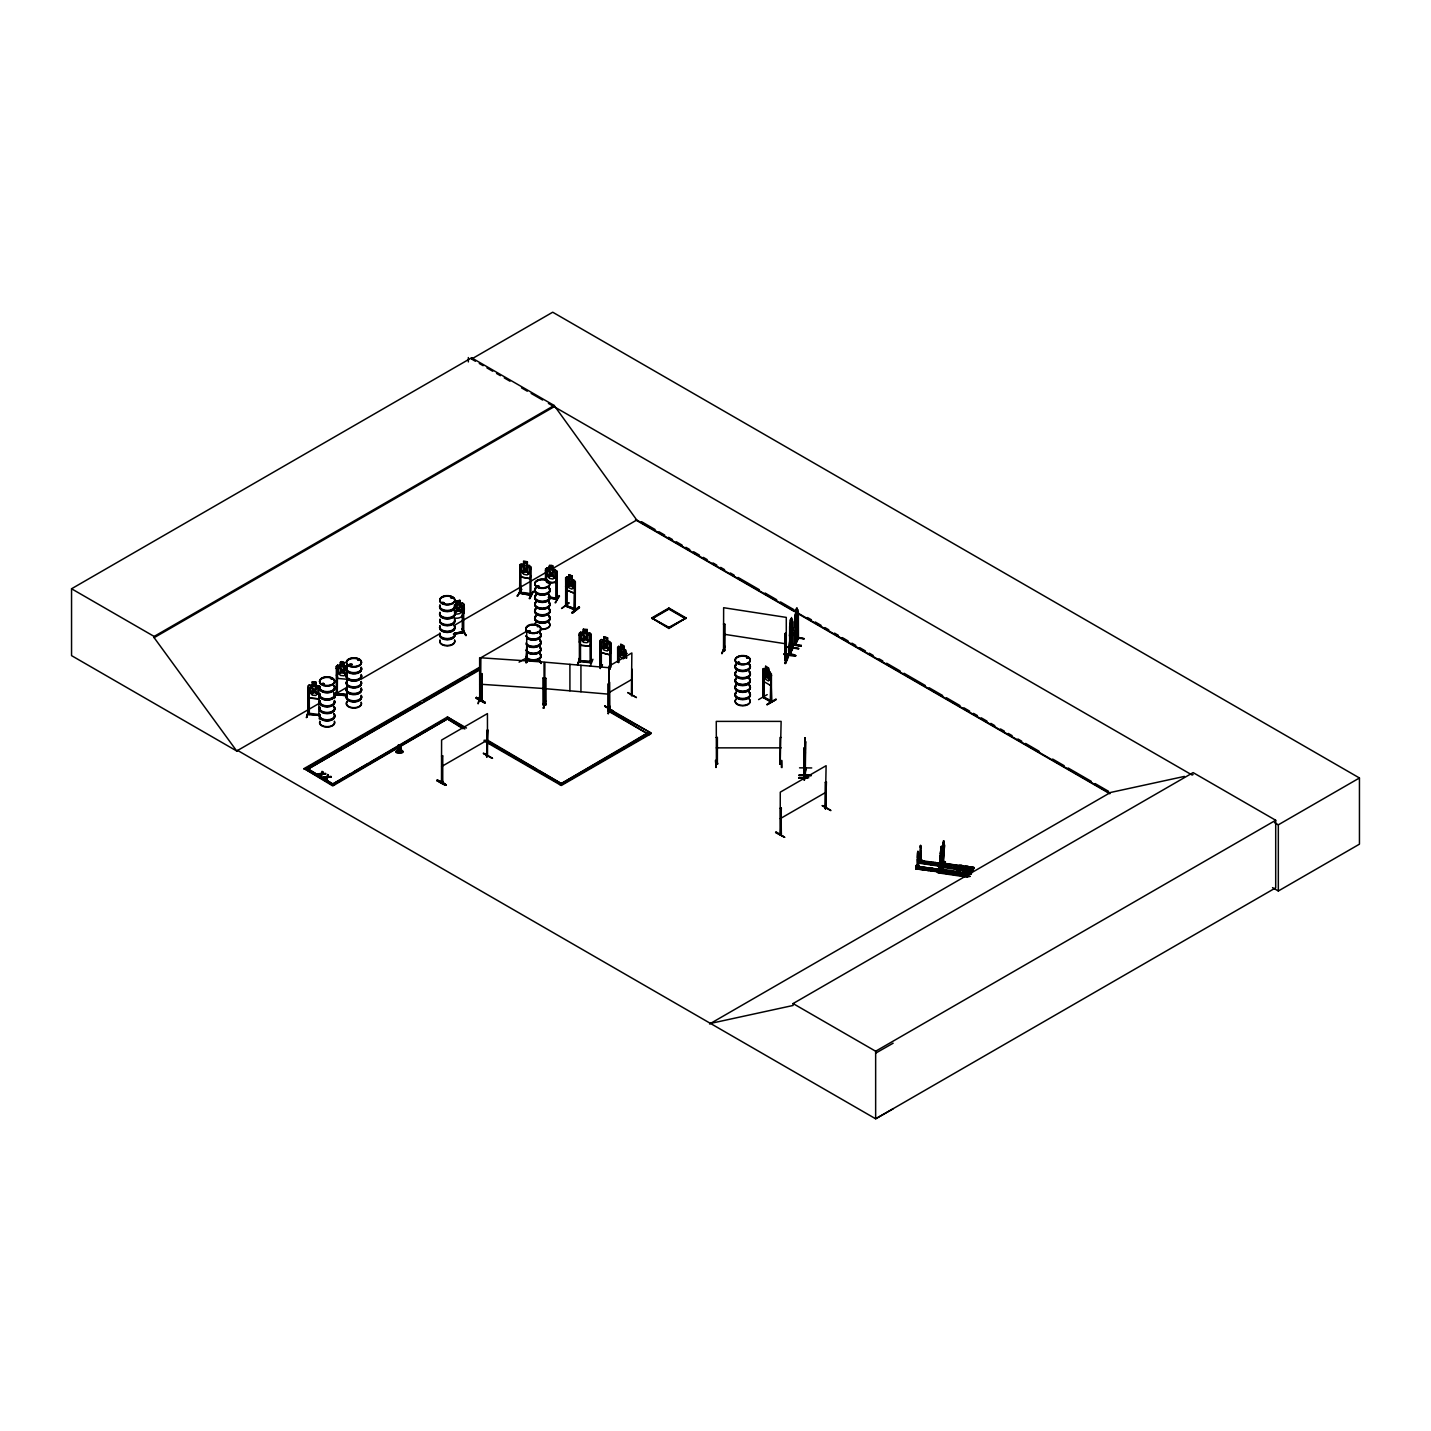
<?xml version="1.0" encoding="UTF-8"?>
<svg xmlns="http://www.w3.org/2000/svg" width="1431" height="1431" viewBox="0 0 1431 1431"><rect width="100%" height="100%" fill="white"/><g stroke="black" fill="none" stroke-linecap="round" stroke-linejoin="round"><path stroke-width="1.5" d="M804.097 763.456L804.276 757.214M804.294 757.786C804.723 764.011 803.846 750.524 804.294 756.301L804.383 752.277M805.045 752.545L805.331 741.401L805.367 742.403M803.9 767.946L804.365 758.609M803.846 765.406L804.043 767.964L804.455 758.054L804.025 760.505M805.224 746.553L805.224 752.527M917.45 852.876L917.611 867.58L918.362 854.307M920.956 850.73L920.866 860.281L921.027 850.05M939.881 857.652L940.364 870.853L941.58 850.676M939.881 855.953L940.596 870.889L941.616 868.617L941.365 847.045M942.582 852.447L942.94 865.057L944.46 846.562M942.439 851.105L943.19 865.093L944.442 845.793M811.144 775.745L798.999 775.369L811.162 774.886M804.133 762.562L804.258 757.554M805.188 747.179L805.009 753.439L804.92 751.812M917.199 865.88L916.555 865.648M918.97 859.512L919.757 859.602M920.705 861.641L918.469 861.498L920.705 861.641L920.634 862.965L921.653 859.548L919.489 859.226L920.258 860.067M939.523 867.902L940.292 868.009M941.67 862.535L941.491 861.569M942.349 862.517L943.244 861.82M804.884 755.479L805.098 742.242M916.323 865.755L916.234 867.419L941.383 870.656L941.383 872.034L942.671 869.172L939.434 868.689L938.11 872.391M917.289 857.634L917.861 851.588M917.486 865.862L916.734 864.825L916.734 866.757M919.883 851.856L920.527 845.56M920.187 847.42L920.437 845.81M938.736 868.188C948.198 865.988 934.711 867.687 940.578 868.367M938.557 870.638L938.736 867.383M940.149 853.878L941.473 846.24M940.095 856.919L941.24 846.329M942.725 851.91L942.957 843.056M942.725 850.211L943.691 840.784M942.618 862.195L943.172 861.802M943.369 862.178L942.367 862.16M803.936 755.568L804.15 753.314M804.848 745.551L805.063 743.279M804.097 763.206L803.936 761.65M805.331 749.111L805.188 747.769M792.184 647.832C788.409 665.057 786.567 642.913 792.166 636.115M804.115 638.906L797.818 637.296L794.992 644.004L794.616 632.806L797.604 626.277M797.568 638.906L797.926 611.788L797.639 638.959M789.805 637.6C796.512 612.504 789.984 644.934 789.518 635.042M806.744 778.267L798.677 777.641M798.999 775.441L811.162 775.262M804.061 751.329L804.329 747.751L804.455 780.11M805.259 739.952L805.242 740.972M804.938 750.47L805.349 748.789M805.349 752.473L804.938 757.929L804.759 755.389M805.957 768.34L804.884 775.191L805.295 768.25M805.886 768.34L804.938 773.527M805.009 778.858L804.938 778.017M799.553 767.839L811.735 767.946M791.898 648.672C792.434 638.781 792.255 652.804 789.465 653.895L790.431 654.253L791.361 622.02L790.467 630.195M797.335 638.816L794.92 644.057L797.639 634.899M783.759 654.432C790.932 651.463 806.941 659.369 783.777 654.325M783.884 654.021L795.708 655.631M791.164 644.844L801.02 646.15M801.145 645.417L791.307 644.022M941.151 861.963C941.777 869.458 941.884 862.875 941.133 861.766M398.534 752.742C394.974 733.155 407.549 756.677 397.675 752.33L399.106 745.372L397.675 752.33M938.7 867.705L939.308 866.757M943.262 842.591L943.566 841.124M604.687 705.859L613.344 711.332L604.723 705.823M613.309 711.207L604.669 706.324M789.608 635.149L790.431 619.73L790.019 654.915L792.917 647.134M795.064 625.293L795.26 614.597L797.89 609.982M797.926 638.262L794.992 644.97L795.099 616.528C797.854 595.636 797.89 617.87 795.922 622.95L795.439 621.465M937.144 871.712L915.804 868.867L915.965 867.097L918.13 868.349M919.203 861.265L919.471 860.371L940.739 863.322L938.575 863L937.573 865.505L938.575 863M937.072 872.034L938.146 869.1L935.999 868.778L934.98 871.282L935.999 868.778M915.822 868.867L937.43 871.246L915.876 868.581L916.824 866.113L938.235 869.422L916.555 866.721M967.696 877.203L937.913 872.821L938.325 871.497L970.2 876.255M918.559 861.319L918.398 863.09L939.684 866.22L940.739 863.555L940.453 864.431M940.739 865.773L972.794 870.477L972.382 871.801L940.489 867.043L940.918 865.719M943.923 864.181L974.117 867.866L942.027 862.911M399.249 745.193L397.299 751.722M480.727 673.858L479.582 674.037L480.727 673.858L480.53 700.653C483.231 697.917 478.813 700.457 479.707 700.546L479.635 657.705L544.03 662.07L544.12 704.893L543.029 704.857M479.546 696.79L478.151 703.819L480.065 696.754M542.939 678.097L544.03 678.169L542.939 678.097L543.011 704.893M542.778 704.106L544.174 704.642M545.426 701.297L543.476 708.256L544.889 700.779M917.539 852.178L918.273 851.445M929.524 869.118L928.021 869.064M929.345 869.386L929.667 868.474M789.662 641.535L790.234 639.317L789.626 640.838M795.099 631.679L795.69 629.461M323.943 683.768L322.333 684.429M331.008 678.992L331.598 679.296M348.878 665.433L349.379 664.467L350.452 665.522M350.72 665.576L350.309 664.36M358.948 659.995L358.376 660.442M359.038 660.192L357.732 660.102M442.912 602.916L444.361 602.773M451.087 597.979L451.928 598.355M537.162 586.388L538.145 585.655M530.293 631.643L528.844 631.143M546.159 581.487C550.22 587.354 560.487 577.104 555.461 582.703L546.517 581.684M537.162 626.528L538.163 626.867M738.503 662.052L737.663 663.125M739.38 662.911L737.841 662.303M746.839 657.884L747.823 657.884M747.34 658.26L746.588 657.705M565.531 606.029L575.244 610.143L575.351 581.719L572.042 579.269L573.545 581.093L573.545 587.175L571.935 589.107L568.93 587.837L567.32 584.546L567.32 578.464L568.93 578.07L569.019 574.743M566.515 579.984L565.639 579.609L566.765 579.788L566.515 606.511M565.782 605.832L575.495 609.946L574.779 608.586L574.26 609.731L574.6 583.097L574.421 609.839M545.766 705.107L544.8 705.054L544.871 678.276L545.962 678.366L546.034 704.392M545.962 678.366L544.817 678.509M608.962 684.054L607.871 683.964L607.817 710.813L647.367 733.656M607.746 709.454C610.643 707.88 606.476 712.227 608.068 709.168M607.746 710.42L608.98 710.259M608.247 713.336L610 706.395L608.336 713.389M608.247 713.89L610.053 706.431M308.148 686.021L309.436 684.912L308.148 686.021L308.202 714.48L319.864 715.5L319.685 718.863M307.987 714.391L308.166 687.685L309.257 687.792L309.311 714.516L309.382 713.3L307.987 713.425M309.257 687.792L308.112 687.917M308.148 694.768L309.364 698.113L318.63 698.9L319.989 695.788L318.63 698.9M312.226 685.36L312.119 681.907L316.054 682.265L315.893 685.699L317.861 686.969L317.861 693.051L315.893 695.466L312.226 695.126L310.259 692.336L310.259 686.254L312.119 685.163M308.381 710.67L306.377 717.664L308.881 710.706M316.054 685.521L316.054 682.265M309.382 713.3L319.9 714.588M318.594 685.771L319.989 687.041L318.594 685.771L309.4 684.984M319.918 688.776L318.773 688.919L319.864 689.027M318.648 714.695L319.811 714.212A7.584 4.382 0 0 0 327.127 719.775A7.584 4.382 0 0 0 334.46 714.266M320.043 714.838L319.202 718.791M337.627 665.308C343.011 667.901 337.555 658.671 344.281 662.589L344.263 665.934L346.821 666.095L337.627 665.308L336.374 666.363L337.662 665.236M337.483 668.116L336.339 668.259L337.483 668.116L337.269 694.894L337.501 693.552L346.982 694.482M347 669.243L347 695.716L336.231 694.75L336.392 666.274L337.591 678.437L346.857 679.242M337.591 678.437L336.392 675.021M344.281 662.589L340.31 662.303M336.106 692.729L334.604 697.988L337.215 690.583M347.035 694.786L336.41 693.463L336.446 694.768M397.496 751.096L399.142 745.265M938.003 872.391L969.878 876.577M940.829 866.31L972.49 871.372M972.686 871.121L940.614 866.381L940.614 864.664M436.849 780.557C444.934 781.254 452.715 790.788 436.849 780.557L445.917 785.118M437.26 780.199L445.971 785.225M445.917 784.76L437.296 779.752M485.234 702.371C458.242 687.417 503.533 712.853 476.165 698.149M484.769 703.158L476.129 698.221L476.595 697.416M775.978 831.858L784.653 837.332L775.566 832.592M775.942 832.305L784.599 837.224M401.413 752.151L399.804 745.336L401.61 751.508M580.467 634.988L579.305 635.114L580.467 634.988L580.521 661.712C577.23 660.925 582.202 659.959 579.215 660.657M579.358 641.947L580.575 645.309L589.822 646.186L591.164 643.074M587.247 629.515L587.086 632.949L589.053 634.237L589.053 640.319L587.086 642.716L583.419 642.34L581.451 639.55L581.451 633.468L583.419 632.574L583.311 629.121L587.247 629.515L587.247 632.788M583.311 632.377L583.437 629.246M580.575 645.309L589.733 646.061M578.088 664.771L579.609 657.938M579.627 657.884L577.498 664.843L580.11 657.92M589.751 633.11L580.61 632.18L579.358 633.217L579.412 661.677L591.164 662.786L591.164 634.327L589.787 633.039M590.037 635.954L591.11 636.062L590.037 635.954L590.162 662.41M589.84 662.66L590.18 661.408M589.84 661.963C599.142 660.997 562.186 660.299 590.896 661.837M590.305 666.077L592.917 659.262M804.365 778.357L805.098 737.716L805.385 775.065M462.607 606.207L463.662 606.011L462.481 605.975L462.356 632.484L463.644 632.234M454.861 605.796L456.042 605.474L458.027 608.068L461.247 604.472L458.85 608.676L461.354 612.057L458.081 609.517L454.79 613.291L457.276 608.944L454.861 605.796A7.692 4.436 0 0 1 447.295 611.305A7.692 4.436 0 0 1 439.854 605.724M770.289 685.163L771.237 682.569M771.327 682.515L770.361 685.324L763.725 681.496L762.956 677.686L763.832 681.442M767.034 673.929L769.592 672.767L767.803 675.486L769.663 680.423L767.231 675.843C765.979 680.172 762.884 676.791 766.622 674.788L764.87 670.048L767.07 673.894M622.109 652.089L624.721 650.586L622.825 653.359L624.739 657.866M453.484 634.38L463.733 632.538L463.662 604.079L462.446 603.095L463.787 604.007C465.433 611.627 463.626 620.07 453.555 617.888M462.517 616.314L463.787 612.754M574.242 593.239L566.765 589.966L565.621 586.442L566.604 590.109L574.242 593.239L575.351 590.466M322.78 771.703L321.081 776.532L322.78 771.703L321.099 774.439L317.503 774.457L321.224 773.974L322.082 771.309M326.662 779.197L327.538 777.051L331.205 776.568L327.538 777.588L326.662 779.752L326.679 777.105M327.663 777.14L327.663 774.529L326.805 777.194L323.084 777.122L326.805 776.657L325.964 778.804M321.099 773.885L321.081 775.978M327.538 777.588L328.361 774.922M790.467 619.766C792.363 614.382 792.524 629.962 790.467 632.806L789.984 631.304M790.628 619.945L791.2 618.603M790.628 621.018L791.2 619.677M792.792 648.726L792.166 619.247L789.948 624.453M792.148 619.39L791.486 620.965L791.522 617.512M796.065 610.089L796.638 608.747L796.065 611.18M796.924 611.109L797.604 609.552L797.872 638.28M792.899 621.698L792.184 648.798M795.761 617.906L795.547 645.059L798.444 638.333L798.337 611.86M786.817 647.241L798.784 648.511L786.961 646.812M795.26 627.762C802.022 602.63 795.386 634.988 794.956 625.186M792.184 648.118L789.608 653.913L789.179 651.338M789.912 654.182L792.595 648.171M794.992 643.896L797.639 638.262L804.222 638.655L798.158 637.671M801.02 646.257L801.181 645.327M525.427 568.626L528.647 566.426L526.25 569.717L528.79 573.938L525.481 570.271C523.925 575.101 519.775 572.454 524.676 569.395L522.315 565.209L525.338 568.375M551.185 572.919L548.073 569.323L550.434 573.509C545.587 576.55 549.629 579.233 551.239 574.386L554.513 578.178L552.008 573.831L554.405 570.54L551.275 572.829M609.874 654.843L601.342 652.608L600.161 649.155L601.288 652.679L609.874 654.843L611.18 651.856L611.001 643.199L609.892 641.625L601.378 639.478L600.161 640.426L600.144 666.578M531.134 575.656L529.792 578.714L520.92 576.997L519.739 573.527M589.697 646.132L591.039 643.038M790.234 636.044C791.88 630.624 792.363 646.204 790.145 649.102L789.662 647.599M790.306 636.24L790.896 634.899M790.306 637.332L790.896 635.99M796.53 623.952C794.223 629.944 797.979 619.265 796.638 627.422M791.88 635.561L791.182 637.26L791.218 633.826M790.145 640.408L791.057 638.333L790.145 646.49M795.761 627.476L796.334 625.061M795.6 630.57L796.512 628.477L795.6 636.652M916.234 865.487L919.06 865.344L918.04 868.76L918.13 867.419M916.895 865.022L919.06 865.344M919.489 860.496L918.469 862.643L939.881 865.773M919.722 852.965L920.026 861.766L920.866 860.281M921.653 859.548L919.418 859.405M928.325 867.633C925.678 872.946 930.705 870.084 930.472 867.955M930.901 861.856C928.254 867.168 933.28 864.306 933.066 862.178M934.55 868.796L932.386 868.241L931.384 870.513M937.144 863.018L934.98 862.464L933.96 864.735M934.55 868.563L933.531 870.835M937.144 862.786L936.124 865.057M938.146 869.1L937.198 871.765M940.739 863.322L939.72 865.827M941.419 861.999L941.884 860.961M967.964 876.613L938.02 872.159L938.02 870.442L938.146 871.551L968.197 876.076M942.135 861.265L945.372 861.748L942.135 861.265L942.135 862.982M941.151 864.861L941.884 863.859M942.779 867.526L941.258 872.642L941.383 870.656M943.852 865.147L921.314 861.569M943.977 866.256L945.247 863.394M959.897 871.461C955.175 879.993 963.85 869.028 956.659 870.978L955.139 874.377M962.491 865.683C957.768 874.216 966.444 863.251 959.253 865.2L957.733 868.599M966.014 872.373C961.274 880.906 969.968 869.941 962.777 871.89L961.256 875.289M968.59 866.596C963.868 875.128 972.543 864.163 965.353 866.113L963.832 869.511M968.161 872.695C964.87 881.8 967.821 868.563 971.524 873.661L939.523 868.76M970.755 866.918C965.639 876.058 973.778 861.48 973.581 869.064L943.816 864.61M972.579 871.372L973.992 867.401M724.605 624.202L723.531 624.041L724.605 624.202L724.569 650.729L723.531 650.515L723.639 607.71L786.281 617.405L786.299 660.228L785.011 660.067L785.225 633.343L786.281 633.486L785.118 633.575L785.118 660.049L786.406 659.995L785.1 659.798M721.85 653.251L724.98 646.418M721.94 653.77L724.998 646.436L721.868 653.234M723.514 650.568C725.284 648.35 722.959 649.781 724.551 650.694M786.263 658.976L784.993 659.065L786.191 659.888M784.814 662.947L787.909 656.167L785.476 663.608L788.535 656.793M784.814 663.501L787.962 656.221M758.591 699.598L767.195 694.625M569.162 602.988L562.061 608.229M715.428 760.541L716.126 767.052M716.019 760.058L716.019 767.517M763.778 696.915C761.167 695.627 765.835 696.736 763.778 697.881L763.975 680.011M770.54 701.905L770.844 675.146L770.468 701.834L770.826 700.6M771.416 701.333L763.778 697.201L770.987 700.689M763.975 671.193L762.902 670.906L763.117 697.165L771.738 702.084L770.844 675.146M543.78 708.184L545.587 700.832L543.208 708.22M308.327 710.742L307.021 717.181M920.366 845.542L921.117 848.547M917.772 851.32L918.523 854.343M943.458 840.748L944.675 845.828M480.816 699.348L482.05 699.043M442.447 781.165L441.803 782.846L442.769 782.328L442.662 755.872L441.589 756.158L442.662 755.872M826.492 807.513L825.776 807.889M520.884 566.658L519.721 566.694L520.884 566.658L520.884 593.4L519.596 592.184M523.531 564.369L519.739 564.798L521.045 563.921L531.134 566.909L530.847 595.403L531.026 594.437M527.359 561.775L527.18 565.191L529.076 566.64L529.076 572.722L527.18 574.958L523.657 574.278L521.76 571.309L521.76 565.227L523.657 564.512L523.567 561.041L527.359 561.775L527.306 565.102L529.792 565.495M520.92 576.997L529.738 578.518M530.096 568.447L531.134 568.644L530.096 568.447L530.06 595.207M517.628 596.244L521.528 589.143M521.6 589.697L517.092 596.226L521.6 589.143M530.865 594.402C506.413 592.094 532.314 591.665 529.989 594.902M530.239 594.902C534.031 594.491 526.089 595.26 519.739 592.917M533.155 591.379L529.273 598.587L533.208 591.432M545.479 579.627L545.551 568.84C550.846 569.413 547.358 563.349 553.117 565.889L552.938 569.305L554.834 570.754L554.834 576.836L552.938 579.072L549.415 578.392L547.518 575.423L547.518 569.341L549.415 568.626L549.45 565.281M533.226 591.862L529.899 598.695M546.642 570.772L545.479 570.808L546.642 570.772L546.517 579.841M553.064 569.216L556.856 571.094L556.784 599.517L556.856 571.094M555.55 569.61L546.714 567.982M555.854 572.561L556.892 572.758L555.854 572.561L555.818 599.321M555.604 599.231L555.747 598.051M548.556 596.924L557.017 598.283L548.431 597.156M558.966 595.546L555.657 602.773M555.031 602.701L559.521 596.172M631.393 695.716L631.858 652.947L608.926 666.184L609.034 710.563L609.016 667.722L544.871 662.177L544.728 705.018M929.667 869.189L929.113 868.241M961.292 867.508C959.503 863.108 958.198 870.71 961.417 866.649M958.698 873.304L957.16 872.159M322.404 683.517L322.923 683.356M350.595 665.004L350.201 665.755A7.584 4.382 0 0 0 348.556 666.399M443.073 602.147L442.68 602.218M452.214 597.711L451.105 597.89L452.089 598.319M537.501 586.871L537.716 585.851M539.165 586.871L538.754 585.655M739.487 662.589L738.324 662.821M739.738 662.839L738.378 663.447M570.504 582.667C571.667 578.249 575.53 581.63 571.202 583.723L573.33 588.481L570.558 584.134C569.395 588.66 565.621 585.565 569.878 583.133L567.857 578.553L570.486 582.578M601.163 642.573L600.144 642.322L601.163 642.573L601.163 666.846M603.81 640.176L603.864 636.849L603.936 640.319L602.111 640.945L602.111 647.027L603.936 650.103L607.352 650.962L609.177 648.815L609.177 642.734L607.352 641.177L607.531 637.779L603.81 636.92L607.352 637.922M607.477 641.106L607.531 637.779M610.053 644.809L611.234 644.844L610.053 644.809L610.053 669.082M611.126 643.181L611.055 667.132M602.523 664.878L600.036 668.116L601.986 665.218M795.6 644.934L796.012 609.91M792.72 648.726L792.47 619.695M717.503 763.224L716.269 762.991L717.503 763.51M716.305 763.921L717.468 764.226L717.503 762.991M781.254 762.991L779.895 763.242M609.606 708.685L609.606 682.211M481.889 700.099L481.943 673.536L481.066 700.528L482.05 700.009M441.624 781.576L442.769 781.362L441.589 781.559M442.662 782.381L441.499 782.685L442.447 782.131M487.738 755.461L486.576 756.659L487.524 756.105L487.434 713.586L441.589 740.06L441.499 782.685M487.095 756.749L487.434 729.685L486.576 756.659M781.29 833.558L780.467 833.987L781.415 833.701M780.628 833.933L780.539 834.971L781.344 807.978L780.271 808.247L781.344 807.978M920.705 845.345L921.188 848.941M580.7 632.216L579.483 633.271L579.483 641.947L580.7 645.148M544.12 703.927L543.029 703.891M566.014 605.903L565.692 577.659L565.656 606.189L565.782 604.884M568.822 577.909L566.64 576.979L574.171 580.181L575.155 581.773M572.132 575.96L572.024 579.269L572.132 575.96L568.822 574.654L568.93 578.07M575.262 581.773L575.19 610.143M566.515 605.492L565.531 605.08L566.336 605.51M575.584 609.016L566.622 605.814L574.493 608.569M579.126 606.78L571.881 612.361L572.418 613.148L579.591 607.424L572.418 613.13M572.006 612.897L579.054 606.708M545.622 568.983L546.803 568.035M781.344 834.559L781.04 807.8M930.83 862.607L930.848 863.519M928.111 868.671L929.524 868.563M323.943 684.573L323.12 683.285M528.522 630.946L530.4 631.482L529.559 630.642M738.682 663.304L738.682 662.106M308.041 714.141L319.918 715.25M336.267 694.482L346.892 695.752L346.982 694.822M762.956 669.118L763.904 668.456L770.289 672.248M565.621 577.713L566.712 576.926M620.714 647.581L620.696 644.111L623.683 645.649L624.989 656.954L623.487 658.797L620.714 657.366L619.229 653.985L619.229 647.903L620.696 647.367L618.675 646.329L617.637 647.062L617.673 662.195M716.269 763.957L717.378 764.19L717.378 737.484L716.269 737.484L717.378 737.484M779.895 763.51L781.129 762.991M618.586 646.383L625.562 649.978L626.563 658.206L625.472 650.032M617.959 648.78L617.959 662.016M625.526 649.96L623.683 648.905L623.683 645.649M625.741 653.108L626.85 653.341L625.741 653.108L625.741 657.509M724.676 649.763L723.639 649.602M631.858 695.502L631.858 669.028L632.198 695.752M636.348 697.487L627.726 692.55L636.384 697.523M525.946 662.678L526.715 647.349L527.019 662.41M526.25 662.857L527.019 647.528M487.023 756.784L487.738 729.846M483.821 753.439L491.996 758.108M492.443 758.323L483.463 753.582M825.347 782.238L826.42 781.952L825.562 808.926L825.347 782.238L826.42 781.952M822.503 805.546L830.678 810.196M781.04 834.273L780.181 834.774L780.271 792.166L826.116 765.692L825.258 808.765L826.206 807.245M237.761 750.506L236.831 751.06L71.55 655.631L71.55 588.767L471.586 357.804L554.173 405.474L636.759 520.025L1109.597 793.024M471.586 357.804L471.586 359.038L552.706 312.208L1359.45 777.981L1359.45 844.165L1278.33 890.994L1272.535 887.631M71.55 588.767L154.137 636.437L554.173 405.474M893.159 1108.81L875.647 1118.792L237.653 750.452L236.705 750.989L154.137 637.671L554.173 406.708M236.705 750.989L320.562 702.585M334.049 694.786L347.554 686.987M361.041 679.206L440.086 633.557M453.591 625.776L546.141 572.346M553.851 567.892L636.759 520.025M304.123 768.572L332.779 785.118L449.101 717.968L332.779 785.941L304.123 768.572L480.011 667.025M304.123 769.395L419.999 702.496M423.88 700.26L464.52 676.791M468.402 674.556L480.011 667.848M479.743 669.1L307.468 769.395L479.743 669.941M519.077 662.142L526.715 657.741M466.506 728.021L447.42 717.003L332.779 784.009L349.987 774.082M353.797 771.881L367.177 764.154M371.005 761.954L441.696 721.135M395.636 751.615L399.303 749.504C387.407 754.459 411.502 754.477 399.607 749.415L403.274 751.615M651.713 617.959L668.903 608.032L686.093 617.959L668.903 628.442L651.713 617.959L668.903 627.887L686.093 617.959M651.713 618.514L668.903 608.586L686.093 618.514M668.903 609.123L652.661 618.514L668.903 627.333L685.145 618.514L668.903 609.123L668.903 608.032M441.589 766.533L487.434 740.06M608.926 692.658L631.858 679.421M607.817 710.813L609.481 709.848L650.926 732.94L609.481 709.025L607.817 709.991L649.245 734.729M624.631 747.018L559.628 784.546L647.581 732.94L628.459 744.818M765.674 666.22L764.369 675.987L765.782 679.421L768.411 680.941L769.824 679.153L769.824 673.071L768.411 667.901L765.674 666.22L765.782 669.422M484.179 740.149L561.31 784.689L650.926 732.94M484.179 740.99L561.31 785.512L650.926 733.781M768.501 667.848L768.501 671.103L771.416 673.84L771.416 702.299L762.812 697.326L762.956 668.957L765.871 669.583M771.631 675.593L770.54 675.325M767.266 704.141C794.241 689.295 748.789 715.482 775.87 699.169M767.32 704.589L775.924 699.616M780.271 818.639L826.116 792.166M709.561 1023.988L1110.545 792.47L1184.421 776.407M710.491 1023.433L793.078 1005.474L793.078 1003.56L1193.114 772.597L1275.701 820.267L1275.701 887.828L875.647 1118.792L875.647 1051.23L1275.701 820.267M1193.114 774.511L1192.184 775.065L548.413 403.381M1274.502 822.592L1278.33 824.811L1359.45 777.981M875.647 1053.162L893.159 1043.181M519.739 591.951L520.884 592.434M544.746 703.766L545.855 703.819M544.746 704.732L545.98 704.768M545.891 704.177L544.728 704.052M608.908 710.545L607.907 710.456M336.392 693.516L337.269 693.928M590.985 662.803L591.039 634.362L589.697 633.217M931.921 862.696L930.705 863.412M932.118 863.322L930.848 863.34M959.146 866.578L961.274 866.739M961.077 867.401L958.949 867.258M956.838 871.962C954.388 873.59 960.237 874.52 958.466 872.087M958.484 873.178L956.856 873.321M539.111 586.728L537.573 586.728M323.621 684.054L322.708 684.179M530.185 631.912L529.041 632.091M739.04 663.161L738.897 661.998M786.12 660.228L786.03 659.262M481.639 699.848L481.639 684M487.434 755.192L486.88 756.14M442.215 782.202L442.358 755.693M441.946 782.793L441.893 756.319M780.7 834.881L780.557 808.426M519.847 592.935L519.918 564.798L519.614 593.185L531.134 595.368M462.589 631.429L463.644 631.268M463.555 631.59L453.484 633.7M543.798 707.79L544.925 701.333M957.16 871.89L956.57 873.465M443.682 602.97L442.644 602.773M442.251 603.22L443.86 603.471M349.701 664.36L348.753 665.272M322.064 684.143L323.71 684.68L323.692 683.428M460.031 600.376L456.185 601.02L456.31 604.347L454.45 605.868L454.45 611.949L456.364 614.203L459.906 613.541L461.802 610.572L461.802 604.49L459.906 603.775L459.852 600.43L460.031 603.632L462.481 603.184L454.325 604.812L456.31 604.347L456.364 601.163M456.31 601.092L459.906 600.501M465.665 635.543L462.481 628.889M455.165 633.128L462.356 631.787M455.165 633.826L463.519 632.252L463.519 631.304M461.945 628.907L466.22 635.579L462.463 628.835M322.082 773.366L325.624 773.903L321.957 774.368M318.147 774.278L325.624 773.903M327.663 776.586L331.205 776.568M323.084 777.122L331.205 777.122M326.679 777.659L323.728 777.516M317.503 773.903L321.224 773.438M321.957 773.831L325.624 773.348M716.216 762.938L716.412 764.261L716.269 721.385L781.129 721.385L780.163 764.279L780.02 737.484L781.129 737.484M716.216 763.904L717.503 764.19M779.967 762.938L781.254 764.19L780.163 764.243M822.11 805.689L830.767 810.626M929.13 869.243L928.111 869.011M796.512 627.404L796.995 633.45L795.6 639.246L795.099 637.761M462.75 632.699L462.481 605.975M480.548 700.6L480.87 657.741L526.715 631.268L526.715 662.231M543.852 703.945L543.082 703.569M319.811 715.214L318.88 714.516M333.799 713.604A7.692 4.436 0 0 1 328.128 720.222A7.692 4.436 0 0 1 319.703 714.677L319.9 715.554M580.431 661.748L579.43 660.675M781.38 760.487L781.38 767.445M716.269 747.858L781.129 747.858M804.938 744.764L805.242 737.716L805.009 739.755M804.365 749.862L803.972 756.766M803.972 765.513L803.846 756.731M799.017 775.065L811.162 775.352M808.765 777.766L798.641 778.053M798.641 777.874L806.744 778.106M479.707 699.598L480.798 699.616L479.492 699.58M479.635 684.179L544.03 688.544M350.201 664.431L350.72 664.61M349.611 665.594L348.949 665.308M544.871 688.651L609.016 694.196M312.226 682.104L315.893 682.444M318.541 698.793L309.49 697.934L308.309 694.679M580.253 661.712L579.215 661.623M791.307 644.397L801.145 645.846L791.289 644.505M786.835 647.045L798.623 648.905M544.013 703.641L544.084 704.928L542.939 703.873M794.581 632.824L795.046 644.075M943.959 841.267L944.21 844.88M919.883 853.574L920.187 861.802M944.227 863.537L974.117 867.866M941.813 863.644L973.903 868.331M918.559 862.249L940.024 865.469L918.72 862.356M943.029 866.274L972.472 871.139M971.112 874.18L939.022 869.601L939.022 866.703M916.877 866.31L938.146 869.332M941.33 869.976L969.055 874.108M941.222 870.388L968.894 874.466M938.02 870.442L941.258 870.924M723.531 650.515L724.605 650.676L724.712 623.97M723.639 634.183L786.281 643.878M548.556 597.621L556.927 599.178M548.431 597.854L556.766 599.464M605.492 644.487L608.783 642.501L606.458 645.667L608.89 650.139L605.724 646.168C604.311 650.926 599.965 648.118 604.955 645.256L602.666 640.963L605.617 644.254M781.827 760.487L781.97 767.588M568.93 574.815L571.935 576.085M568.697 602.88L561.56 608.497M528.576 631.769L528.325 631.769M624.667 658.224L622.235 653.752C620.911 658.117 617.655 654.843 621.609 652.697L619.73 648.028L622.181 652.268M401.217 750.899L399.607 745.175M476.541 697.505L485.198 702.424M483.356 753.171L492.479 758.376M471.586 359.038L475.432 361.256M479.278 363.474L483.123 365.692M486.951 367.91L492.711 371.237M496.557 373.455L500.403 375.673M504.249 377.891L510.008 381.218M521.528 387.873L527.288 391.2M531.134 393.418L542.653 400.054M641.553 521.707L655.058 529.506M658.922 531.742L664.717 535.087M668.563 537.305L672.427 539.541M676.291 541.759L682.086 545.104M685.95 547.34L689.796 549.576M693.659 551.794L699.455 555.139M703.319 557.375L707.164 559.593M712.96 562.938L716.824 565.173M720.687 567.391L724.533 569.627M730.329 572.972L734.192 575.19M738.056 577.426L759.289 589.679M765.066 593.024L776.657 599.714M780.503 601.932L794.026 609.731M807.531 617.53L811.395 619.766M815.259 622.002L821.036 625.329M824.9 627.565L828.764 629.801M834.541 633.128L838.405 635.364M842.269 637.6L848.064 640.945M851.928 643.163L855.774 645.399M859.637 647.617L865.433 650.962M869.297 653.198L873.143 655.416M878.938 658.761L882.802 660.997M886.665 663.215L900.171 671.014M904.034 673.25L925.267 685.503M929.113 687.739L942.635 695.538M946.481 697.756L960.004 705.572M963.85 707.79L969.646 711.135M973.509 713.371L977.373 715.589M981.237 717.825L987.014 721.17M990.878 723.388L994.742 725.624M1000.519 728.969L1004.383 731.187M1008.247 733.423L1012.111 735.641M1017.906 738.986L1021.752 741.222M1025.616 743.44L1039.121 751.257M1052.644 759.056L1064.217 765.728M1068.081 767.964L1091.245 781.326M1095.091 783.562L1108.614 791.361M635.489 519.847L794.277 611.52M798.14 613.756L1109.884 793.74M487.792 740.31L561.31 783.58L540.024 771.291M464.574 727.735L447.42 717.003M485.86 740.024L536.16 769.055M464.842 728.987L447.42 718.934L462.893 728.701M793.078 1003.56L875.647 1051.23M328.361 775.477L327.663 774.529M332.547 783.884L305.805 767.606L334.46 784.975M937.412 871.318L916.144 868.152M917.199 859.137L917.45 867.544M805.242 768.805L805.832 741.795M400.698 752.634L399.66 745.515L399.643 752.867M789.644 635.06L789.948 637.618M803.989 765.406L804.043 767.803M1278.33 824.811L1278.33 890.994M945.372 861.748L943.852 866.864L943.977 864.879M941.616 860.925L941.419 864.896M919.328 859.029L919.024 861.659L919.131 859.011M918.827 859.709L918.827 861.623M918.988 865.505L918.988 866.435M916.555 864.789L916.43 867.436M825.651 782.399L825.562 808.926M804.186 747.751L804.025 780.11M789.644 626.367L789.644 654.79M763.689 671.354L763.689 697.827M668.903 627.333L668.903 628.442M618.764 649.191L618.764 662.428M618.496 649.37L618.496 662.607M610.232 644.594L610.232 668.867M609.302 682.05L609.481 709.848M601.324 642.34L601.324 666.613M600.34 640.426L600.322 668.563M580.932 665.29L580.932 691.763M569.914 664.342L569.914 690.815M566.765 579.788L566.873 606.297M468.348 357.553L468.348 361.936M344.138 662.696L344.12 666.023L346.087 667.293L346.087 673.375L344.12 675.79L340.453 675.45L338.485 672.659L338.485 666.578L340.453 665.683L340.471 662.356M318.988 714.123L318.88 715.482L318.845 688.687M309.042 713.586L309.042 714.552M154.137 636.437L154.137 637.671M549.021 595.457A7.692 4.436 0 0 1 542.367 602.111A7.692 4.436 0 0 1 535.695 595.457M548.932 595.904A7.584 4.382 0 0 1 542.367 602.469A7.584 4.382 0 0 1 535.784 595.904M548.878 601.628A7.531 4.347 0 0 1 542.367 608.157A7.531 4.347 0 0 1 535.838 601.628M548.932 602.022A7.584 4.382 0 0 1 542.367 608.604A7.584 4.382 0 0 1 535.784 602.022M549.021 588.141A7.692 4.436 0 0 1 542.367 594.813A7.692 4.436 0 0 1 535.695 588.141M548.932 594.688A7.584 4.382 0 0 1 542.367 601.253A7.584 4.382 0 0 1 535.784 594.688M548.932 588.606A7.584 4.382 0 0 1 542.367 595.171A7.584 4.382 0 0 1 535.784 588.606M549.021 595.081A7.692 4.436 0 0 1 542.367 601.736A7.692 4.436 0 0 1 535.695 595.081M549.021 587.765A7.692 4.436 0 0 1 542.367 594.437A7.692 4.436 0 0 1 535.695 587.765M548.932 587.372A7.584 4.382 0 0 1 542.367 593.954A7.584 4.382 0 0 1 535.784 587.372M549.021 616.278A7.692 4.436 0 0 1 542.367 622.932A7.692 4.436 0 0 1 535.695 616.278M548.932 616.725A7.584 4.382 0 0 1 542.367 623.29A7.584 4.382 0 0 1 535.784 616.725M548.878 622.449A7.531 4.347 0 0 1 548.341 627.279A7.531 4.347 0 0 1 540.399 628.817M534.818 624.614A7.531 4.347 0 0 1 535.838 622.449M548.896 602.719A7.549 4.365 0 0 1 542.367 609.266A7.549 4.365 0 0 1 535.82 602.719M548.932 622.843A7.584 4.382 0 0 1 548.377 627.708A7.584 4.382 0 0 1 540.399 629.264M534.783 625.043A7.584 4.382 0 0 1 535.784 622.843M548.932 602.326A7.602 4.382 0 0 1 542.367 608.908A7.602 4.382 0 0 1 535.784 602.326M549.021 608.962A7.692 4.436 0 0 1 542.367 615.634A7.692 4.436 0 0 1 535.695 608.962M548.932 615.509A7.584 4.382 0 0 1 542.367 622.074A7.584 4.382 0 0 1 535.784 615.509M548.932 609.427A7.584 4.382 0 0 1 542.367 615.992A7.584 4.382 0 0 1 535.784 609.427M549.021 615.902A7.692 4.436 0 0 1 542.367 622.557A7.692 4.436 0 0 1 535.695 615.902M549.021 608.586A7.692 4.436 0 0 1 542.367 615.258A7.692 4.436 0 0 1 535.695 608.586M548.932 608.193A7.584 4.382 0 0 1 542.367 614.775A7.584 4.382 0 0 1 535.784 608.193M539.916 640.963A7.566 4.365 0 0 1 536.267 647.188A7.566 4.365 0 0 1 526.053 644.272M539.916 646.669A7.549 4.365 0 0 1 536.267 652.894A7.549 4.365 0 0 1 526.071 649.978M539.934 647.08A7.584 4.382 0 0 1 536.267 653.305A7.584 4.382 0 0 1 526.036 650.39M539.916 632.43A7.566 4.365 0 0 1 536.267 638.655A7.566 4.365 0 0 1 526.053 635.74M539.934 639.729A7.584 4.382 0 0 1 536.267 645.971A7.584 4.382 0 0 1 526.036 643.056M540.024 632.824A7.692 4.436 0 0 1 536.321 639.138A7.692 4.436 0 0 1 525.946 636.187M540.024 640.122A7.692 4.436 0 0 1 537.215 646.186A7.692 4.436 0 0 1 526.715 644.558M540.024 640.498A7.692 4.436 0 0 1 537.215 646.562A7.692 4.436 0 0 1 526.715 644.934M539.916 633.647A7.566 4.365 0 0 1 537.162 639.621A7.566 4.365 0 0 1 526.823 638.029M540.024 633.2A7.692 4.436 0 0 1 537.215 639.263A7.692 4.436 0 0 1 526.715 637.636M539.934 653.251A7.584 4.382 0 0 1 536.267 659.476A7.584 4.382 0 0 1 526.036 656.561M539.934 654.468A7.584 4.382 0 0 1 536.267 660.711A7.584 4.382 0 0 1 526.036 657.795M540.024 654.021A7.692 4.436 0 0 1 536.321 660.335A7.692 4.436 0 0 1 525.946 657.384M540.024 653.645A7.692 4.436 0 0 1 537.215 659.709A7.692 4.436 0 0 1 526.715 658.081M539.916 647.76A7.549 4.365 0 0 1 537.144 653.717A7.549 4.365 0 0 1 526.823 652.125M539.952 647.384A7.602 4.382 0 0 1 537.162 653.377A7.602 4.382 0 0 1 526.787 651.767M540.024 660.943A7.692 4.436 0 0 1 541.061 663.161M539.934 660.55A7.584 4.382 0 0 1 540.954 662.732M540.024 661.319A7.692 4.436 0 0 1 541.061 663.537M539.916 661.784A7.566 4.365 0 0 1 540.685 662.839M749.361 671.855A7.692 4.436 0 0 1 742.707 678.509A7.692 4.436 0 0 1 736.035 671.855M749.254 672.32A7.566 4.365 0 0 1 742.707 678.866A7.566 4.365 0 0 1 736.142 672.32M749.254 678.026A7.566 4.365 0 0 1 742.707 684.573A7.602 4.382 0 0 1 736.124 678.169M736.142 678.026A7.566 4.365 0 0 0 742.707 684.573A7.602 4.382 0 0 0 749.289 678.169M749.289 678.741A7.602 4.382 0 0 1 742.707 685.306A7.602 4.382 0 0 1 736.124 678.741M749.361 664.556A7.692 4.436 0 0 1 742.707 671.211A7.692 4.436 0 0 1 736.035 664.556M749.254 671.085A7.566 4.365 0 0 1 742.707 677.65A7.566 4.365 0 0 1 736.142 671.085M749.254 665.004A7.566 4.365 0 0 1 742.707 671.568A7.566 4.365 0 0 1 736.142 665.004M749.361 671.479A7.692 4.436 0 0 1 742.707 678.133A7.692 4.436 0 0 1 736.035 671.479M749.361 664.181A7.692 4.436 0 0 1 742.707 670.835A7.692 4.436 0 0 1 736.035 664.181M749.272 663.787A7.584 4.382 0 0 1 742.707 670.352A7.584 4.382 0 0 1 736.124 663.787M749.361 692.676A7.692 4.436 0 0 1 742.707 699.33A7.692 4.436 0 0 1 736.035 692.676M749.254 693.141A7.566 4.365 0 0 1 742.707 699.687A7.566 4.365 0 0 1 736.142 693.141M749.236 698.847A7.531 4.347 0 0 1 742.707 705.376A7.531 4.347 0 0 1 736.178 698.847M749.236 679.117A7.549 4.365 0 0 1 742.707 685.664A7.549 4.365 0 0 1 736.16 679.117M749.272 699.258A7.584 4.382 0 0 1 742.707 705.841A7.584 4.382 0 0 1 736.124 699.258M749.361 685.377A7.692 4.436 0 0 1 742.707 692.032A7.692 4.436 0 0 1 736.035 685.377M749.254 691.906A7.566 4.365 0 0 1 742.707 698.471A7.566 4.365 0 0 1 736.142 691.906M749.254 685.825A7.566 4.365 0 0 1 742.707 692.389A7.566 4.365 0 0 1 736.142 685.825M749.361 692.3A7.692 4.436 0 0 1 742.707 698.954A7.692 4.436 0 0 1 736.035 692.3M749.361 685.002A7.692 4.436 0 0 1 742.707 691.656A7.692 4.436 0 0 1 736.035 685.002M749.272 684.608A7.584 4.382 0 0 1 742.707 691.173A7.584 4.382 0 0 1 736.124 684.608M454.593 619.158A7.549 4.365 0 0 1 447.295 624.649A7.549 4.365 0 0 1 439.997 619.158M454.611 606.154A7.584 4.382 0 0 1 447.295 611.663A7.584 4.382 0 0 1 439.961 606.154M454.593 604.937A7.566 4.365 0 0 1 447.295 610.429A7.566 4.365 0 0 1 439.979 604.937M454.611 613.452A7.584 4.382 0 0 1 447.295 618.979A7.584 4.382 0 0 1 439.961 613.452M454.718 613.023A7.692 4.436 0 0 1 447.295 618.603A7.692 4.436 0 0 1 439.854 613.023M454.718 612.647A7.692 4.436 0 0 1 447.295 618.228A7.692 4.436 0 0 1 439.854 612.647M454.611 612.235A7.584 4.382 0 0 1 447.295 617.745A7.584 4.382 0 0 1 439.961 612.235M454.718 605.349A7.692 4.436 0 0 1 447.295 610.93A7.692 4.436 0 0 1 439.854 605.349M454.593 619.605A7.566 4.365 0 0 1 447.295 625.097A7.566 4.365 0 0 1 439.979 619.605M454.575 620.249A7.531 4.347 0 0 1 447.295 625.741A7.531 4.347 0 0 1 440.015 620.249M454.593 639.979A7.549 4.365 0 0 1 447.295 645.47A7.549 4.365 0 0 1 439.997 639.979M454.629 619.873A7.602 4.382 0 0 1 447.295 625.401A7.602 4.382 0 0 1 439.943 619.873M454.611 626.975A7.584 4.382 0 0 1 447.295 632.484A7.584 4.382 0 0 1 439.961 626.975M454.593 625.758A7.566 4.365 0 0 1 447.295 631.25A7.566 4.365 0 0 1 439.979 625.758M454.611 634.273A7.584 4.382 0 0 1 447.295 639.8A7.584 4.382 0 0 1 439.961 634.273M454.718 633.844A7.692 4.436 0 0 1 447.295 639.424A7.692 4.436 0 0 1 439.854 633.844M454.718 633.468A7.692 4.436 0 0 1 447.295 639.049A7.692 4.436 0 0 1 439.854 633.468M454.611 633.057A7.584 4.382 0 0 1 447.295 638.566A7.584 4.382 0 0 1 439.961 633.057M454.718 626.545A7.692 4.436 0 0 1 447.295 632.126A7.692 4.436 0 0 1 439.854 626.545M454.718 626.152A7.692 4.436 0 0 1 447.295 631.751A7.692 4.436 0 0 1 439.854 626.152M454.593 640.426A7.566 4.365 0 0 1 447.295 645.918A7.566 4.365 0 0 1 439.979 640.426M334.425 700.367A7.549 4.365 0 0 1 327.127 705.841A7.549 4.365 0 0 1 319.829 700.367M334.46 687.363A7.584 4.382 0 0 1 327.127 692.872A7.584 4.382 0 0 1 319.811 687.363M334.443 686.129A7.566 4.365 0 0 1 327.127 691.638A7.566 4.365 0 0 1 319.829 686.129M334.443 694.661A7.566 4.365 0 0 1 327.127 700.17A7.566 4.365 0 0 1 319.829 694.661M333.799 693.159A7.692 4.436 0 0 1 328.128 699.777A7.692 4.436 0 0 1 319.703 694.232M333.799 692.783A7.692 4.436 0 0 1 328.128 699.401A7.692 4.436 0 0 1 319.703 693.856M334.46 693.445A7.584 4.382 0 0 1 327.127 698.954A7.584 4.382 0 0 1 319.811 693.445M333.799 685.843A7.692 4.436 0 0 1 328.128 692.461A7.692 4.436 0 0 1 319.703 686.916M333.799 685.467A7.692 4.436 0 0 1 328.128 692.085A7.692 4.436 0 0 1 319.703 686.54M334.46 700.796A7.584 4.382 0 0 1 327.127 706.306A7.584 4.382 0 0 1 319.811 700.796M334.425 701.44A7.549 4.365 0 0 1 327.127 706.932A7.549 4.365 0 0 1 319.829 701.44M334.425 721.188A7.549 4.365 0 0 1 327.127 726.662A7.549 4.365 0 0 1 319.829 721.188M334.478 701.083A7.602 4.382 0 0 1 327.127 706.61A7.602 4.382 0 0 1 319.793 701.083M334.443 708.184A7.566 4.365 0 0 1 327.127 713.675A7.566 4.365 0 0 1 319.829 708.184M334.443 706.95A7.566 4.365 0 0 1 327.127 712.459A7.566 4.365 0 0 1 319.829 706.95M334.443 715.482A7.566 4.365 0 0 1 327.127 720.991A7.566 4.365 0 0 1 319.829 715.482M333.799 713.98A7.692 4.436 0 0 1 328.128 720.598A7.692 4.436 0 0 1 319.703 715.053M333.799 706.664A7.692 4.436 0 0 1 328.128 713.282A7.692 4.436 0 0 1 319.703 707.737M333.799 706.288A7.692 4.436 0 0 1 328.128 712.906A7.692 4.436 0 0 1 319.703 707.361M334.46 721.618A7.584 4.382 0 0 1 327.127 727.127A7.584 4.382 0 0 1 319.811 721.618M361.345 675.235A7.692 4.436 0 0 1 352.902 680.78A7.692 4.436 0 0 1 347.25 674.162M361.238 675.665A7.584 4.382 0 0 1 352.92 681.138A7.584 4.382 0 0 1 347.339 674.609M361.202 681.371A7.549 4.365 0 0 1 352.92 686.826A7.549 4.365 0 0 1 347.375 680.315M361.256 681.782A7.602 4.382 0 0 1 352.92 687.274A7.602 4.382 0 0 1 347.339 680.727M361.345 667.919A7.692 4.436 0 0 1 352.902 673.482A7.692 4.436 0 0 1 347.25 666.846M348.484 665.934A7.692 4.436 0 0 1 351.919 664.789M361.238 674.448A7.584 4.382 0 0 1 352.92 679.922A7.584 4.382 0 0 1 347.339 673.393M361.238 668.366A7.584 4.382 0 0 1 352.92 673.84A7.584 4.382 0 0 1 347.339 667.311M361.345 674.86A7.692 4.436 0 0 1 352.902 680.405A7.692 4.436 0 0 1 347.25 673.786M361.345 667.544A7.692 4.436 0 0 1 352.902 673.107A7.692 4.436 0 0 1 347.25 666.47M348.484 665.558A7.692 4.436 0 0 1 351.919 664.413M361.22 667.15A7.566 4.365 0 0 1 352.92 672.606A7.566 4.365 0 0 1 347.357 666.095M348.556 665.182A7.566 4.365 0 0 1 351.954 664.056M361.345 696.056A7.692 4.436 0 0 1 352.902 701.601A7.692 4.436 0 0 1 347.25 694.983M361.238 696.486A7.584 4.382 0 0 1 352.92 701.959A7.584 4.382 0 0 1 347.339 695.43M361.202 702.192A7.549 4.365 0 0 1 352.92 707.647A7.549 4.365 0 0 1 347.375 701.136M361.202 682.48A7.549 4.365 0 0 1 352.92 687.935A7.549 4.365 0 0 1 347.375 681.424M361.256 702.603A7.602 4.382 0 0 1 352.92 708.095A7.602 4.382 0 0 1 347.339 701.548M361.256 682.068A7.602 4.382 0 0 1 352.92 687.56A7.602 4.382 0 0 1 347.339 681.013M361.345 688.74A7.692 4.436 0 0 1 352.902 694.303A7.692 4.436 0 0 1 347.25 687.667M361.238 695.269A7.584 4.382 0 0 1 352.92 700.743A7.584 4.382 0 0 1 347.339 694.214M361.238 689.187A7.584 4.382 0 0 1 352.92 694.661A7.584 4.382 0 0 1 347.339 688.132M361.345 695.681A7.692 4.436 0 0 1 352.902 701.226A7.692 4.436 0 0 1 347.25 694.607M361.345 688.365A7.692 4.436 0 0 1 352.902 693.928A7.692 4.436 0 0 1 347.25 687.291M361.22 687.971A7.566 4.365 0 0 1 352.92 693.427A7.566 4.365 0 0 1 347.357 686.916M790.288 624.953L790.27 632.627L791.075 627.529C792.416 635.561 791.915 611.091 791.093 626.045L790.288 624.953M795.743 615.115L795.708 622.789L796.53 617.691C797.854 625.705 797.389 601.324 796.548 616.189L795.743 615.115M317.539 694.303L314.104 690.94C312.638 696.003 308.041 693.606 313.264 690.136L310.795 686.2L314.033 689.474L317.396 686.808L314.892 690.314L317.539 694.303M345.765 674.627L342.331 671.264L338.914 674.108L341.49 670.477L339.022 666.524L342.259 669.815L345.622 667.132L343.118 670.656L345.765 674.627M588.713 641.571L585.297 638.172C584.081 643.056 578.929 641.052 584.456 637.367L582.006 633.396L585.225 636.723L588.57 634.076L586.084 637.564L588.713 641.571M796.799 612.182L795.922 620.356L796.799 612.182M545.551 577.569L546.678 581.111L545.676 577.587M617.727 655.738L618.55 659.512L617.727 655.738M459.262 601.163L456.99 601.592L456.99 602.684L459.262 602.254L459.262 601.163M459.906 604.848L456.364 605.51L456.364 611.592L459.906 610.93L459.906 604.848M343.476 663.251L341.097 663.036L341.097 664.109L343.476 664.342L343.476 663.251M344.12 667.114L340.453 666.774L340.453 672.856L344.12 673.196L344.12 667.114M315.249 682.927L312.87 682.694L312.87 683.785L315.249 684L315.249 682.927M315.893 686.791L312.226 686.433L312.226 692.515L315.893 692.872L315.893 686.791M586.424 630.177L584.081 629.926L584.081 631.017L586.424 631.25L586.424 630.177M587.086 634.04L583.419 633.665L583.419 639.746L587.086 640.122L587.086 634.04M940.543 864.002L919.274 860.818L940.543 864.002M552.312 566.461L550.041 566.032L550.041 567.105L552.312 567.552L552.312 566.461M526.554 562.347L524.283 561.918L524.283 562.991L526.554 563.438L526.554 562.347M552.938 570.379L549.415 569.699L549.415 575.781L552.938 576.46L552.938 570.379M527.18 566.265L523.657 565.585L523.657 571.667L527.18 572.346L527.18 566.265M606.744 638.315L604.544 637.761L606.744 639.407L606.744 638.315M607.352 642.269L603.936 641.41L603.936 647.492L607.352 648.35L607.352 642.269M571.398 576.389L569.466 575.584L571.398 577.48L571.398 576.389M571.935 580.414L568.93 579.144L568.93 585.225L571.935 586.495L571.935 580.414M623.004 646.043L621.215 645.131L623.004 647.134L623.004 646.043M623.487 650.103L620.714 648.672L620.714 654.754L623.487 656.185L623.487 650.103M767.946 668.17L766.247 667.204L767.946 669.261L767.946 668.17M768.411 672.248L765.782 670.728L765.782 676.809L768.411 678.33L768.411 672.248M538.575 587.229A7.549 4.365 0 0 0 549.915 583.454A7.549 4.365 0 0 0 538.575 579.68A7.549 4.365 0 0 0 538.575 587.229M538.575 587.855A7.549 4.365 0 0 0 549.915 584.081A7.549 4.365 0 0 0 538.575 580.306A7.549 4.365 0 0 0 538.575 587.855M538.557 587.497A7.602 4.382 0 0 0 549.951 583.705A7.602 4.382 0 0 0 538.557 579.913A7.602 4.382 0 0 0 538.557 587.497M529.595 632.269A7.549 4.365 0 0 0 540.918 628.495A7.549 4.365 0 0 0 529.595 624.721A7.549 4.365 0 0 0 529.595 632.269M529.595 632.896A7.549 4.365 0 0 0 540.918 629.121A7.549 4.365 0 0 0 529.595 625.329A7.549 4.365 0 0 0 529.595 632.878A7.549 4.365 0 0 0 540.918 629.103A7.549 4.365 0 0 0 529.595 625.347A7.549 4.365 0 0 0 529.595 632.896M738.933 663.626A7.549 4.365 0 0 0 750.255 659.852A7.549 4.365 0 0 0 738.933 656.078A7.549 4.365 0 0 0 738.933 663.626M738.933 664.252A7.549 4.365 0 0 0 750.255 660.478A7.549 4.365 0 0 0 738.933 656.704A7.549 4.365 0 0 0 738.933 664.252M738.897 663.912A7.602 4.382 0 0 0 750.291 660.102A7.602 4.382 0 0 0 738.897 656.31A7.602 4.382 0 0 0 738.897 663.912M443.503 603.757A7.584 4.382 0 0 0 454.879 599.965A7.584 4.382 0 0 0 443.503 596.172A7.584 4.382 0 0 0 443.503 603.757M443.521 604.329A7.549 4.365 0 0 0 454.843 600.555A7.549 4.365 0 0 0 443.521 596.781A7.549 4.365 0 0 0 443.521 604.329M441.911 603.292A7.602 4.382 0 0 0 454.629 601.324A7.602 4.382 0 0 0 445.327 595.958A7.602 4.382 0 0 0 441.911 603.292M323.352 684.93A7.549 4.365 0 0 0 334.693 681.156A7.549 4.365 0 0 0 323.352 677.364A7.549 4.365 0 0 0 323.352 684.93M323.352 685.538A7.549 4.365 0 0 0 334.693 681.746A7.549 4.365 0 0 0 323.352 677.972A7.549 4.365 0 0 0 323.352 685.538M323.334 685.199A7.602 4.382 0 0 0 334.729 681.406A7.602 4.382 0 0 0 323.334 677.596A7.602 4.382 0 0 0 323.334 685.199M350.13 665.97A7.584 4.382 0 0 0 361.506 662.177A7.584 4.382 0 0 0 350.13 658.385A7.584 4.382 0 0 0 350.13 665.97M350.13 666.56A7.549 4.365 0 0 0 361.471 662.786A7.549 4.365 0 0 0 350.13 659.011A7.549 4.365 0 0 0 350.13 666.56M348.538 665.487A7.602 4.382 0 0 0 361.256 663.519A7.602 4.382 0 0 0 351.954 658.153A7.602 4.382 0 0 0 348.538 665.487"/></g></svg>
